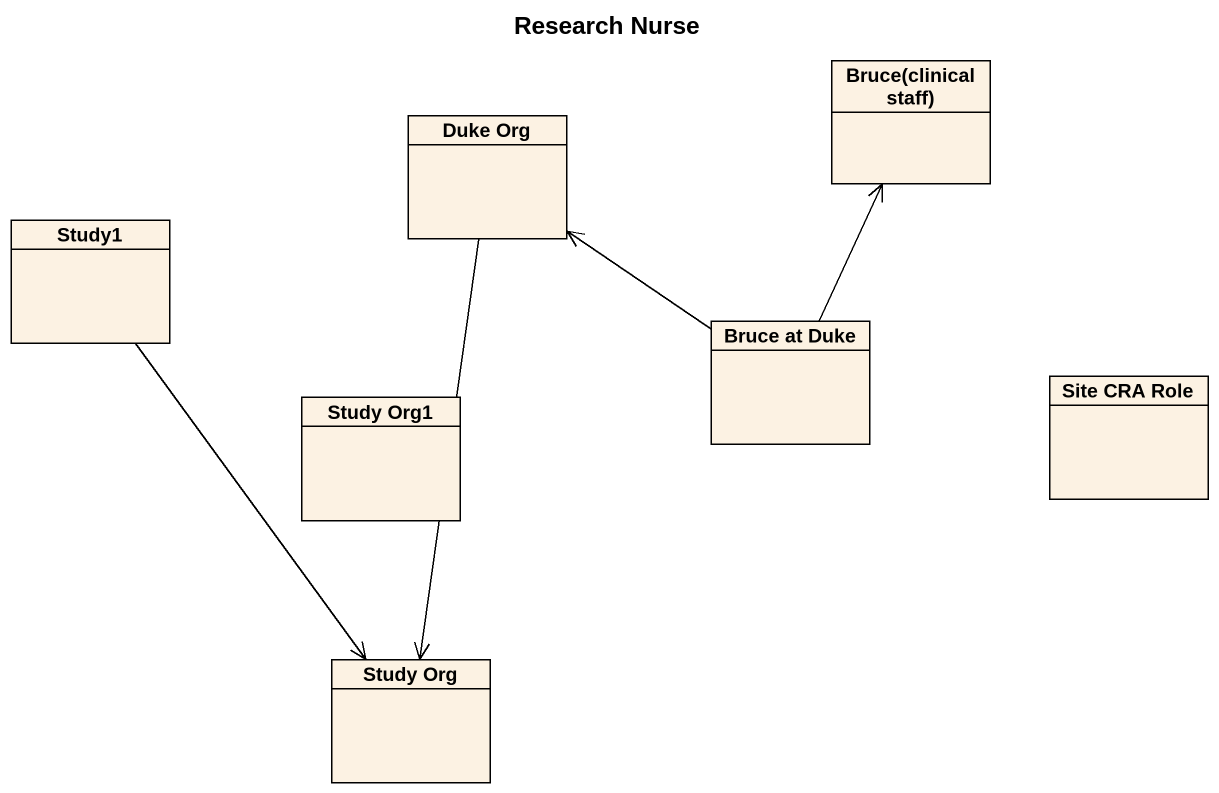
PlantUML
@startuml
title Research Nurse
hide circle
hide empty members
class "Bruce(clinical staff)" as Bruce_clinical_staff
class "Duke Org" as Duke_Org
class Study1
class "Bruce at Duke" as Bruce_at_Duke
class "Study Org1" as Study_Org1
class "Site CRA Role" as Site_CRA_Role
class "Study Org" as Study_Org
Bruce_clinical_staff <-- Bruce_at_Duke
Duke_Org <-- Bruce_at_Duke
Duke_Org --> Study_Org
Study1 --> Study_Org
@enduml
